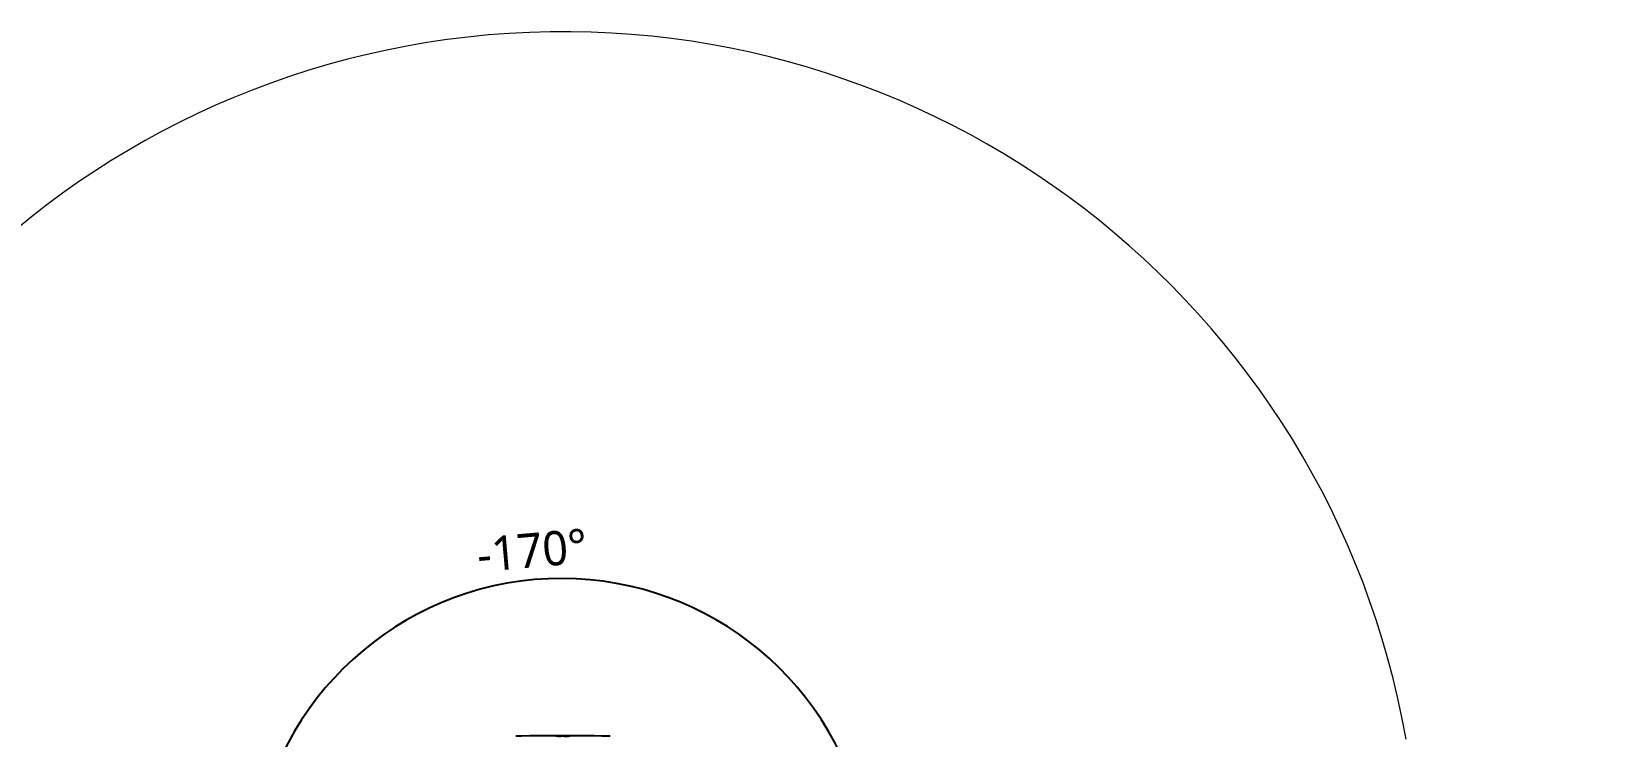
# Model space of a CAD drawing. Header units: millimetres. Extents: x 5828 to 6704, y 123 to 421.
# Drawn here: x 6568 to 6637.3, y 256.2 to 287 of the extents above; entities that cross this region are included whole.
import ezdxf

# ---------------------------------------------------------------- set-up
doc = ezdxf.new("R2010")
doc.units = ezdxf.units.MM
for name, color, linetype in [('外形图', 7, 'Continuous'), ('尺寸标注', 7, 'Continuous'), ('运动范围', 7, 'Continuous')]:
    doc.layers.add(name, color=color, linetype=linetype)
doc.styles.add('微软雅黑', font='msyh.ttc', dxfattribs={"height": 1.5})
doc.dimstyles.new('尺寸标注_1_15比例', dxfattribs={"dimtxt": 1.5, "dimasz": 1.25, "dimexe": 0.5, "dimexo": 0.4, "dimgap": 0.5, "dimtad": 1, "dimdec": 1, "dimlfac": 15, "dimdsep": 46, "dimtxsty": '微软雅黑', "dimcen": 0.09, "dimadec": 0, "dimazin": 0, "dimtp": 0.01, "dimtm": 0.01, "dimtfac": 1, "dimtdec": 1, "dimtofl": 0, "dimtmove": 0, "dimatfit": 3, "dimfxl": 1, "dimtolj": 1, "dimarcsym": 0})

# ---------------------------------------------------------------- blocks, each defined once
blk = doc.blocks.new('*D769')
at = {"layer": 'Defpoints', "color": 0}
for p in [(6596.512, 262.022), (6628.036, 256.111), (6551.388, 249.614), (6591.226, 249.626), (6637.301, 249.614)]:
    blk.add_point(p, dxfattribs=at)
at = {"layer": '尺寸标注', "color": 0, "lineweight": -2}
blk.add_arc((6591.158, 249.614), 13.514, 15.29432, 174.69825, dxfattribs=at)
at = {"layer": '尺寸标注', "color": 0}
for points in [[(6603.99, 253.133), (6604.396, 253.224), (6604.467, 251.959)], [(6577.494, 250.872), (6577.911, 250.853), (6577.645, 249.614)]]:
    blk.add_solid(points, dxfattribs=at)
at = {"layer": '尺寸标注', "color": 0, "insert": (6589.87, 264.35), "char_height": 1.5, "attachment_point": 5, "rotation": 4.99629, "style": '微软雅黑'}
blk.add_mtext('\\A1;-\\A1;170%%d', dxfattribs=at)

msp = doc.modelspace()

# ---------------------------------------------------------------- linework, layer by layer
at = {"layer": '外形图', "color": 7, "linetype": 'Continuous'}
for p, q in [((6589.4116, 256.2443), (6589.1649, 256.24)), ((6589.777, 256.2495), (6589.4116, 256.2443)), ((6590.1767, 256.254), (6589.777, 256.2495)), ((6590.611, 256.2574), (6590.1767, 256.254)), ((6591.0565, 256.2593), (6590.611, 256.2574)), ((6591.4783, 256.2594), (6591.0565, 256.2593)), ((6591.093, 256.2433), (6591.0767, 256.2435)), ((6591.0768, 256.2514), (6591.0925, 256.2515)), ((6591.145, 256.2431), (6591.1273, 256.2432)), ((6591.1756, 256.252), (6591.1928, 256.2521)), ((6591.1998, 256.243), (6591.1813, 256.243)), ((6591.2184, 256.243), (6591.1998, 256.243)), ((6591.2663, 256.243), (6591.2555, 256.243)), ((6591.2739, 256.2431), (6591.2663, 256.243)), ((6591.3133, 256.252), (6591.3298, 256.2519)), ((6591.3619, 256.2518), (6591.3773, 256.2516)), ((6591.3783, 256.2437), (6591.362, 256.2436)), ((6591.8656, 256.2578), (6591.4783, 256.2594)), ((6592.2308, 256.2551), (6591.8656, 256.2578)), ((6592.5813, 256.2512), (6592.2308, 256.2551)), ((6592.9153, 256.2464), (6592.5813, 256.2512)), ((6593.2259, 256.2411), (6592.9153, 256.2464)), ((6593.2877, 256.2399), (6593.2259, 256.2411))]:
    msp.add_line(p, q, dxfattribs=at)
for centre, radius, start, end in [((6590.973, 256.9481), 0.7029, 267.322566, 267.82112), ((6591.0993, 262.2818), 6.0382, 268.985556, 269.222955), ((6591.158, 266.8447), 10.6015, 269.24026, 269.560295), ((6591.1879, 244.8998), 11.3521, 90.560331, 90.710876), ((6591.2225, 241.1852), 15.0669, 90.371322, 90.494536), ((6591.1964, 271.9683), 15.7253, 269.623381, 269.748161), ((6591.2377, 238.8202), 17.432, 90.204278, 90.370965), ((6591.2457, 238.2803), 17.9719, 89.784508, 89.947141), ((6591.2172, 274.3136), 18.0706, 270.179824, 270.350805), ((6591.2337, 271.5971), 15.3541, 270.351197, 270.478527), ((6591.2592, 241.4386), 14.8135, 89.602843, 89.726882), ((6591.2712, 267.4599), 11.2167, 270.546772, 270.704189), ((6591.3064, 264.6245), 8.3811, 270.702303, 270.89378), ((6591.3366, 262.6647), 6.421, 270.897139, 271.011573), ((6591.358, 261.4514), 5.2076, 271.011017, 271.142454)]:
    msp.add_arc(centre, radius, start, end, dxfattribs=at)
for points, knots in [([(6590.9269, 256.247), (6590.9267, 256.247), (6590.9266, 256.2471), (6590.9263, 256.2472), (6590.9263, 256.2472)], [0, 0, 0, 0, 0.6898797, 1, 1, 1, 1]), ([(6590.9402, 256.2459), (6590.9385, 256.246), (6590.9341, 256.2463), (6590.9296, 256.2463), (6590.9269, 256.247)], [0, 0, 0, 0, 0.3732238, 1, 1, 1, 1]), ([(6590.9924, 256.2445), (6590.9878, 256.2445), (6590.9724, 256.2448), (6590.957, 256.2452), (6590.9463, 256.2456)], [0, 0, 0, 0, 0.2998298, 1, 1, 1, 1]), ([(6591.5263, 256.2478), (6591.5263, 256.2474), (6591.5242, 256.2474), (6591.5217, 256.2468), (6591.5162, 256.2466), (6591.5055, 256.246), (6591.487, 256.2455), (6591.4711, 256.2451), (6591.4619, 256.2449)], [0, 0, 0, 0, 0.0172379, 0.0660124, 0.1465392, 0.2583421, 0.5725489, 1, 1, 1, 1])]:
    msp.add_open_spline(points, degree=3, knots=knots, dxfattribs=at)
for points in [[(6591.1813, 256.243), (6591.1692, 256.243), (6591.1571, 256.243), (6591.145, 256.2431)], [(6591.1928, 256.2521), (6591.2044, 256.2521), (6591.216, 256.2521), (6591.2276, 256.2521)], [(6591.2555, 256.243), (6591.2431, 256.243), (6591.2307, 256.243), (6591.2184, 256.243)], [(6591.2276, 256.2521), (6591.2391, 256.2521), (6591.2507, 256.2521), (6591.2623, 256.2521)]]:
    msp.add_open_spline(points, degree=3, dxfattribs=at)
at = {"layer": '运动范围', "color": 0, "linetype": 'Continuous', "lineweight": 0}
msp.add_arc((6591.2263, 249.6198), 37.378, 10, 350, dxfattribs=at)

# ---------------------------------------------------------------- dimensions: what is measured, and where the dimension line sits
at = {"layer": '尺寸标注'}
dim = msp.add_angular_dim_2l(base=(6596.5117, 262.0217), line1=((6551.3884, 249.6138), (6637.3008, 249.6138)), line2=((6628.0363, 256.1115), (6591.2263, 249.6258)), text='\\A1;-<>', dimstyle='尺寸标注_1_15比例', override={"dimtxsty": '微软雅黑'}, dxfattribs=at)
dim.commit()
dim.dimension.update_dxf_attribs({"geometry": '*D769', "text_midpoint": (6589.9813, 263.076), "dimtype": 162})

doc.saveas('drawing.dxf')
